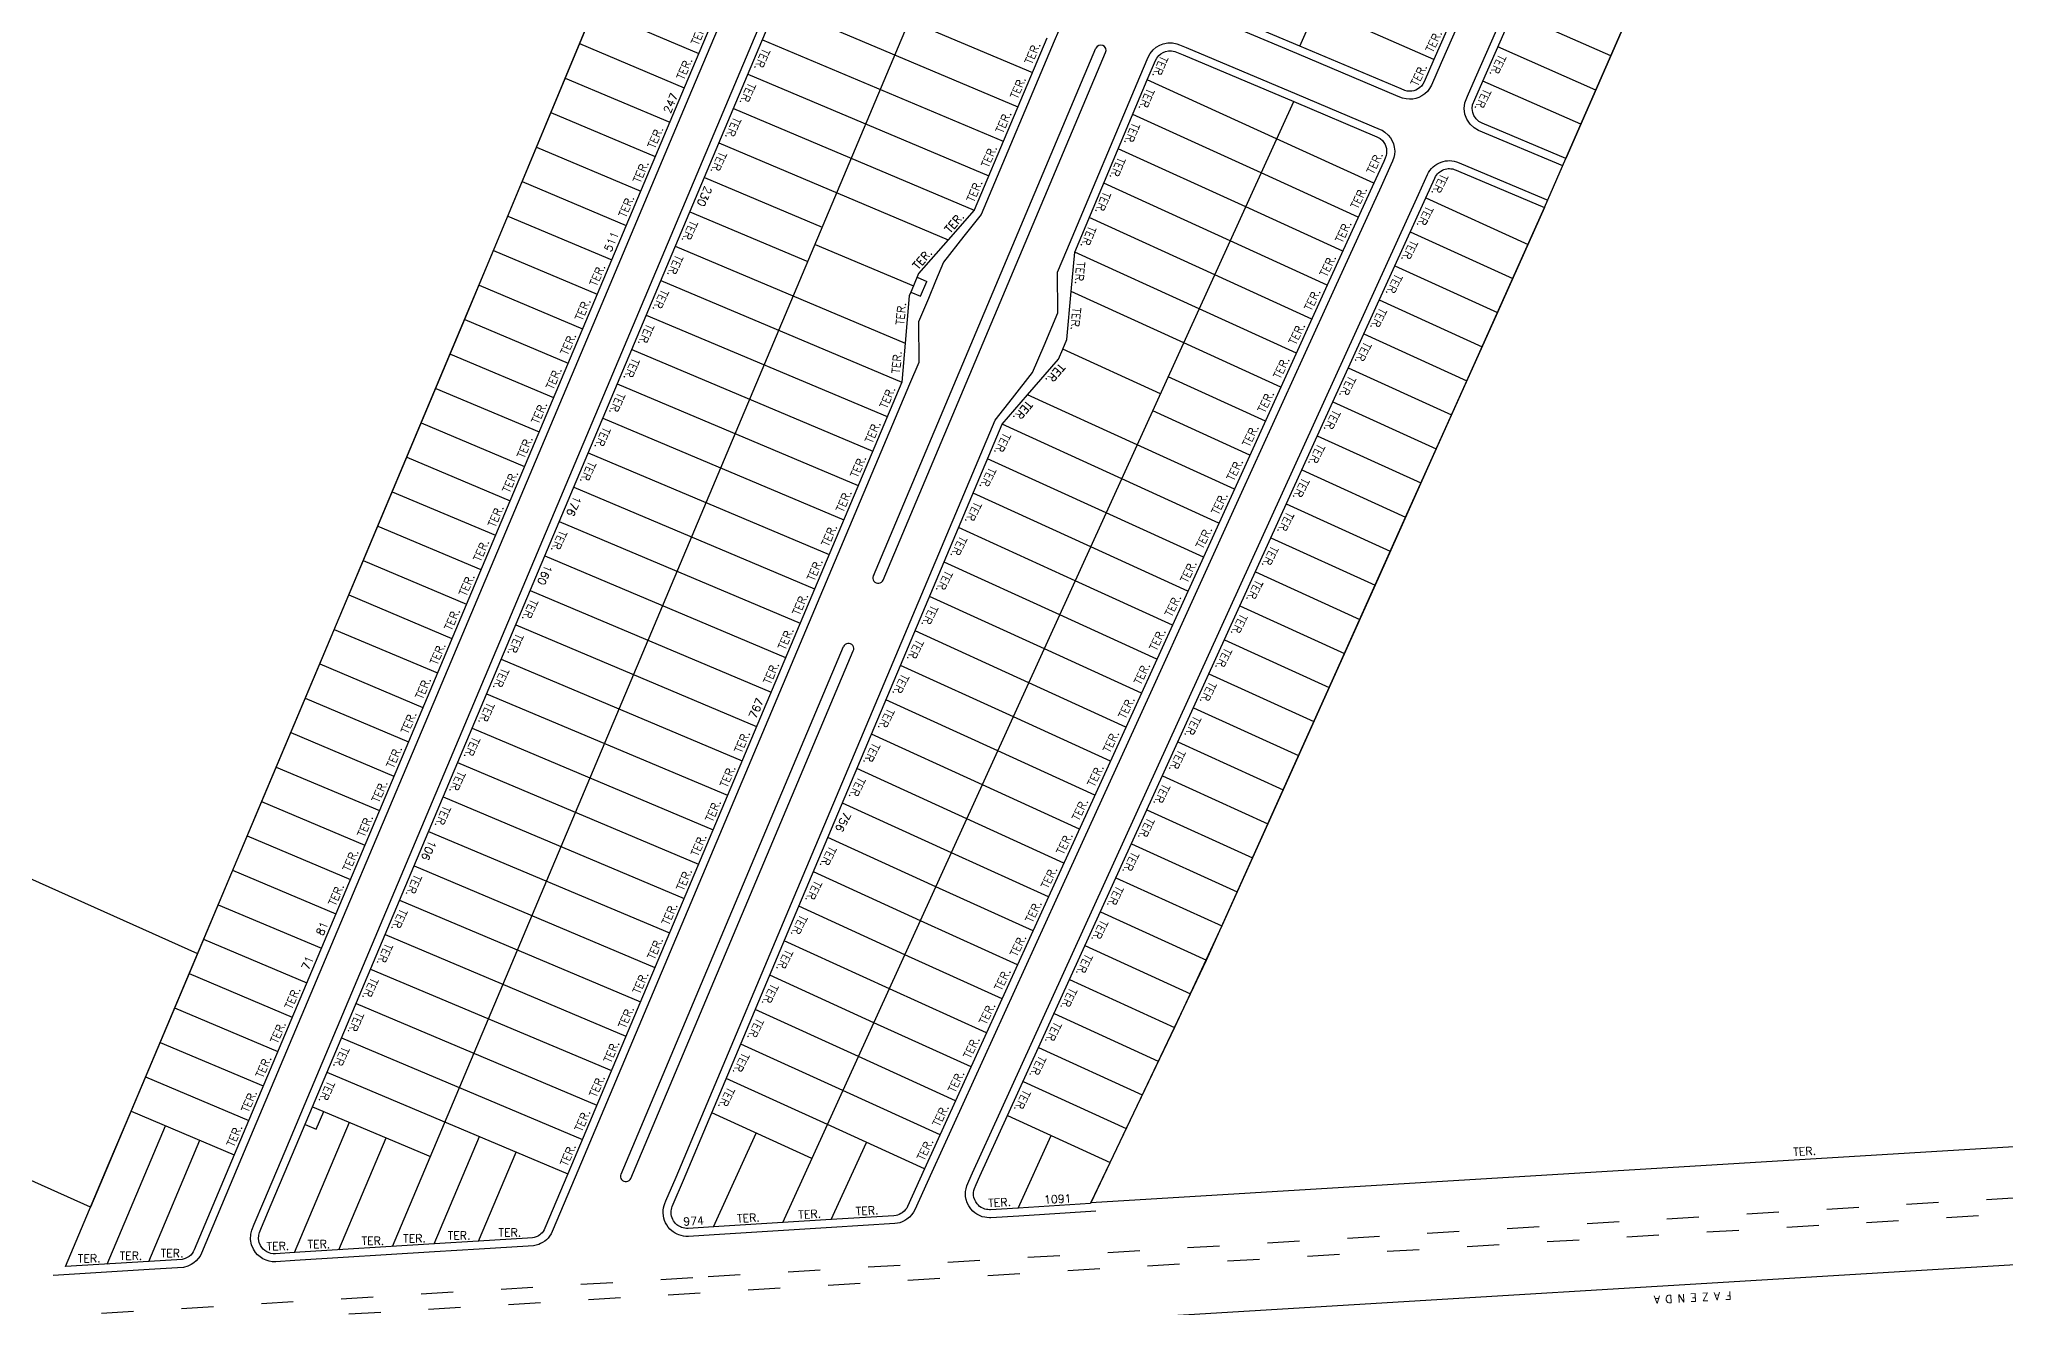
# Model space of a CAD drawing. Extents: x 714896 to 749292, y 8417558 to 8447149.
# Drawn here: x 742483.1 to 742851.7, y 8427155.6 to 8427393.3 of the extents above; entities that cross this region are included whole.
import ezdxf

# ---------------------------------------------------------------- set-up
doc = ezdxf.new("R2010")
doc.units = 0
doc.header["$MEASUREMENT"] = 0
doc.linetypes.add('ACAD_ISO03W100', pattern=[30, 12, -18])
for name, color, linetype in [('LOTE', 7, 'CONTINUOUS'), ('MEIO_FIO', 24, 'CONTINUOUS'), ('NUM-PORTA', 7, 'CONTINUOUS'), ('QUADRA', 6, 'CONTINUOUS'), ('TEXTO', 7, 'CONTINUOUS')]:
    doc.layers.add(name, color=color, linetype=linetype)
doc.styles.add('ROMANS', font='ROMANS.SHX', dxfattribs={"height": 1.5})

msp = doc.modelspace()

# ---------------------------------------------------------------- linework, layer by layer
at = {"layer": 'LOTE', "color": 7}
for p, q in [((742719.39, 8427391.95), (742795.99, 8427565.68)), ((742744.52, 8427389.47), (742699.69, 8427409.24)), ((742777.67, 8427390.16), (742759.32, 8427398.25)), ((742774.86, 8427383.74), (742756.5, 8427391.84)), ((742772.05, 8427377.33), (742753.67, 8427385.44))]:
    msp.add_line(p, q, dxfattribs=at)
at = {"layer": 'LOTE'}
for p, q in [((742549.33, 8427167.04), (742651.66, 8427409.66)), ((742624.1, 8427406.09), (742669.25, 8427387.05)), ((742587.06, 8427398.92), (742606.73, 8427390.63)), ((742621.38, 8427399.64), (742666.53, 8427380.6)), ((742584.37, 8427392.46), (742604.01, 8427384.18)), ((742618.66, 8427393.19), (742663.81, 8427374.15)), ((742639.45, 8427292.71), (742681.15, 8427391.58)), ((742641.29, 8427291.94), (742682.99, 8427390.8)), ((742615.94, 8427386.74), (742661.09, 8427367.7)), ((742581.68, 8427385.99), (742601.29, 8427377.73)), ((742715.04, 8427374.6), (742690.8, 8427385.65)), ((742579, 8427379.53), (742598.57, 8427371.28)), ((742613.22, 8427380.29), (742658.37, 8427361.25)), ((742622.5, 8427171.54), (742718.23, 8427381.59)), ((742712.14, 8427368.23), (742688.08, 8427379.19)), ((742576.31, 8427373.07), (742595.85, 8427364.83)), ((742610.5, 8427373.84), (742653.5, 8427355.7)), ((742709.24, 8427361.86), (742685.36, 8427372.74)), ((742733.24, 8427366.3), (742715.04, 8427374.6)), ((742730.34, 8427359.93), (742712.14, 8427368.23)), ((742573.62, 8427366.6), (742593.13, 8427358.38)), ((742607.78, 8427367.39), (742629.89, 8427358.06)), ((742706.33, 8427355.49), (742682.64, 8427366.29)), ((742605.06, 8427360.94), (742627.17, 8427351.61)), ((742727.44, 8427353.56), (742709.24, 8427361.86)), ((742742.98, 8427363.55), (742762.16, 8427354.81)), ((742570.93, 8427360.14), (742590.41, 8427351.93)), ((742703.43, 8427349.12), (742679.91, 8427359.84)), ((742740.08, 8427357.18), (742759.29, 8427348.43)), ((742568.24, 8427353.68), (742587.69, 8427345.48)), ((742602.34, 8427354.49), (742645.41, 8427336.33)), ((742628.53, 8427354.84), (742646.96, 8427347.07)), ((742700.53, 8427342.75), (742677.19, 8427353.38)), ((742724.53, 8427347.19), (742706.33, 8427355.49)), ((742737.17, 8427350.81), (742756.42, 8427342.04)), ((742565.55, 8427347.21), (742584.97, 8427339.03)), ((742599.62, 8427348.04), (742644.77, 8427329)), ((742646.47, 8427345.9), (742648.31, 8427345.12)), ((742647.64, 8427348.66), (742649.48, 8427347.88)), ((742648.31, 8427345.12), (742649.48, 8427347.88)), ((742697.63, 8427336.38), (742676.53, 8427345.99)), ((742721.63, 8427340.82), (742703.43, 8427349.12)), ((742718.73, 8427334.45), (742700.53, 8427342.75)), ((742734.27, 8427344.44), (742753.55, 8427335.66)), ((742562.87, 8427340.75), (742582.24, 8427332.58)), ((742596.9, 8427341.59), (742642.05, 8427322.55)), ((742594.18, 8427335.14), (742639.33, 8427316.1)), ((742693.27, 8427326.82), (742674.94, 8427335.18)), ((742715.82, 8427328.08), (742697.63, 8427336.38)), ((742731.37, 8427338.07), (742750.68, 8427329.27)), ((742560.18, 8427334.29), (742579.52, 8427326.13)), ((742728.46, 8427331.7), (742747.81, 8427322.89)), ((742557.45, 8427327.84), (742576.8, 8427319.68)), ((742591.46, 8427328.69), (742636.61, 8427309.65)), ((742712.92, 8427321.71), (742694.72, 8427330.01)), ((742688.92, 8427317.27), (742668.36, 8427326.64)), ((742710.02, 8427315.35), (742691.82, 8427323.64)), ((742725.56, 8427325.33), (742744.94, 8427316.5)), ((742554.73, 8427321.39), (742574.08, 8427313.23)), ((742588.74, 8427322.24), (742633.89, 8427303.2)), ((742686.01, 8427310.9), (742663.59, 8427321.12)), ((742707.12, 8427308.98), (742688.92, 8427317.27)), ((742722.66, 8427318.96), (742742.07, 8427310.12)), ((742552.01, 8427314.94), (742571.36, 8427306.78)), ((742586.02, 8427315.79), (742631.17, 8427296.75)), ((742683.11, 8427304.53), (742660.86, 8427314.67)), ((742719.75, 8427312.6), (742739.2, 8427303.73)), ((742583.3, 8427309.34), (742628.45, 8427290.3)), ((742704.21, 8427302.61), (742686.01, 8427310.9)), ((742549.29, 8427308.49), (742568.64, 8427300.33)), ((742680.21, 8427298.16), (742658.14, 8427308.22)), ((742716.85, 8427306.23), (742736.34, 8427297.34)), ((742546.57, 8427302.04), (742565.92, 8427293.88)), ((742580.58, 8427302.89), (742625.73, 8427283.85)), ((742677.3, 8427291.79), (742655.42, 8427301.76)), ((742701.31, 8427296.24), (742683.11, 8427304.53)), ((742698.41, 8427289.87), (742680.21, 8427298.16)), ((742713.95, 8427299.86), (742733.48, 8427290.96)), ((742543.85, 8427295.59), (742563.2, 8427287.43)), ((742577.86, 8427296.44), (742623.01, 8427277.4)), ((742674.4, 8427285.42), (742652.7, 8427295.31)), ((742695.5, 8427283.5), (742677.3, 8427291.79)), ((742711.05, 8427293.49), (742730.61, 8427284.57)), ((742541.13, 8427289.14), (742560.48, 8427280.98)), ((742575.14, 8427289.99), (742620.29, 8427270.95)), ((742671.5, 8427279.05), (742649.98, 8427288.86)), ((742708.14, 8427287.12), (742727.75, 8427278.18)), ((742572.42, 8427283.54), (742617.57, 8427264.5)), ((742692.6, 8427277.13), (742674.4, 8427285.42)), ((742538.41, 8427282.69), (742557.76, 8427274.53)), ((742592.16, 8427180.58), (742633.85, 8427279.45)), ((742668.6, 8427272.68), (742647.26, 8427282.41)), ((742705.24, 8427280.75), (742724.89, 8427271.79)), ((742535.69, 8427276.24), (742555.04, 8427268.08)), ((742569.7, 8427277.09), (742614.85, 8427258.05)), ((742594, 8427179.8), (742635.7, 8427278.68)), ((742665.69, 8427266.31), (742644.54, 8427275.95)), ((742689.7, 8427270.76), (742671.5, 8427279.05)), ((742686.79, 8427264.39), (742668.6, 8427272.68)), ((742702.34, 8427274.38), (742722.02, 8427265.41)), ((742532.97, 8427269.79), (742552.32, 8427261.63)), ((742566.98, 8427270.64), (742612.13, 8427251.6)), ((742662.79, 8427259.94), (742641.82, 8427269.5)), ((742683.89, 8427258.02), (742665.69, 8427266.31)), ((742699.43, 8427268.01), (742719.14, 8427259.03)), ((742530.25, 8427263.34), (742549.6, 8427255.18)), ((742564.26, 8427264.19), (742609.41, 8427245.15)), ((742659.89, 8427253.57), (742639.09, 8427263.05)), ((742696.53, 8427261.64), (742716.26, 8427252.64)), ((742561.54, 8427257.74), (742606.69, 8427238.7)), ((742680.99, 8427251.65), (742662.79, 8427259.94)), ((742527.53, 8427256.89), (742546.88, 8427248.73)), ((742656.98, 8427247.2), (742636.37, 8427256.6)), ((742678.09, 8427245.28), (742659.89, 8427253.57)), ((742693.63, 8427255.27), (742713.39, 8427246.26)), ((742524.81, 8427250.44), (742544.16, 8427242.28)), ((742558.82, 8427251.29), (742603.97, 8427232.25)), ((742654.08, 8427240.83), (742633.65, 8427250.14)), ((742675.18, 8427238.91), (742656.98, 8427247.2)), ((742690.72, 8427248.9), (742710.51, 8427239.88)), ((742522.09, 8427243.99), (742541.44, 8427235.83)), ((742556.1, 8427244.84), (742601.25, 8427225.8)), ((742651.18, 8427234.46), (742630.93, 8427243.69)), ((742687.82, 8427242.53), (742707.64, 8427233.5)), ((742672.28, 8427232.54), (742654.08, 8427240.83)), ((742519.37, 8427237.54), (742538.72, 8427229.38)), ((742553.38, 8427238.39), (742598.52, 8427219.35)), ((742648.27, 8427228.09), (742628.21, 8427237.24)), ((742684.92, 8427236.16), (742704.76, 8427227.12)), ((742550.66, 8427231.94), (742595.8, 8427212.9)), ((742669.38, 8427226.17), (742651.18, 8427234.46)), ((742516.65, 8427231.09), (742536, 8427222.93)), ((742645.37, 8427221.72), (742625.49, 8427230.79)), ((742666.47, 8427219.8), (742648.27, 8427228.09)), ((742682.02, 8427229.79), (742701.89, 8427220.73)), ((742513.93, 8427224.64), (742533.28, 8427216.48)), ((742547.94, 8427225.49), (742593.08, 8427206.45)), ((742642.47, 8427215.35), (742622.77, 8427224.33)), ((742663.57, 8427213.43), (742645.37, 8427221.72)), ((742679.11, 8427223.42), (742698.88, 8427214.41)), ((742511.21, 8427218.19), (742530.56, 8427210.03)), ((742545.22, 8427219.04), (742590.36, 8427200)), ((742639.57, 8427208.99), (742620.05, 8427217.88)), ((742676.21, 8427217.05), (742695.87, 8427208.09)), ((742660.67, 8427207.06), (742642.47, 8427215.35)), ((742508.49, 8427211.74), (742527.84, 8427203.58)), ((742542.5, 8427212.59), (742587.64, 8427193.55)), ((742636.66, 8427202.62), (742617.32, 8427211.43)), ((742673.31, 8427210.68), (742692.86, 8427201.77)), ((742539.78, 8427206.14), (742584.92, 8427187.1)), ((742657.76, 8427200.69), (742639.57, 8427208.99)), ((742505.77, 8427205.29), (742525.12, 8427197.13)), ((742633.76, 8427196.25), (742614.6, 8427204.98)), ((742654.86, 8427194.32), (742636.66, 8427202.62)), ((742670.4, 8427204.31), (742689.85, 8427195.45)), ((742503.05, 8427198.84), (742522.4, 8427190.68)), ((742537.05, 8427199.69), (742582.2, 8427180.65)), ((742630.86, 8427189.88), (742611.88, 8427198.52)), ((742651.96, 8427187.95), (742633.76, 8427196.25)), ((742667.5, 8427197.94), (742686.84, 8427189.13)), ((742500.33, 8427192.39), (742519.68, 8427184.23)), ((742534.33, 8427193.24), (742556.45, 8427183.92)), ((742535.05, 8427189.03), (742536.45, 8427192.35)), ((742627.95, 8427183.51), (742609.16, 8427192.07)), ((742664.6, 8427191.57), (742683.84, 8427182.8)), ((742495.85, 8427163.75), (742506.78, 8427189.67)), ((742530.94, 8427165.91), (742541.25, 8427190.33)), ((742532.94, 8427189.93), (742535.05, 8427189.03)), ((742539.3, 8427166.42), (742548.16, 8427187.41)), ((742557.13, 8427167.52), (742565.62, 8427187.65)), ((742609.5, 8427170.74), (742617.49, 8427188.28)), ((742666.6, 8427174.25), (742672.79, 8427187.84)), ((742503.65, 8427164.23), (742513.23, 8427186.95)), ((742565.48, 8427168.03), (742572.53, 8427184.73)), ((742631.54, 8427172.1), (742638.14, 8427186.56))]:
    msp.add_line(p, q, dxfattribs=at)
at = {"layer": 'LOTE', "color": 7}
msp.add_lwpolyline([(742455.16, 8427247.76), (742512.79, 8427221.93)], dxfattribs=at)
at = {"layer": 'LOTE'}
msp.add_lwpolyline([(742649.06, 8427181.58), (742630.86, 8427189.88)], dxfattribs=at)
at = {"layer": 'LOTE', "color": 7, "linetype": 'ACAD_ISO03W100', "ltscale": 0.5}
msp.add_lwpolyline([(742908.56, 8427158.78), (742909.37, 8427158.04), (742909.42, 8427156.86), (742908.6, 8427156), (742907.48, 8427155.98), (742861.55, 8427173.68), (742393.4, 8427145.42), (742073.72, 8427126.12), (741698.33, 8427103.46), (741607.11, 8427097.95), (741606.07, 8427098.29), (741605.53, 8427099.3), (741605.91, 8427100.45), (741606.93, 8427100.95), (741715.72, 8427107.52), (741955.2, 8427121.97), (742285.19, 8427141.89), (742608.52, 8427161.41), (742862.02, 8427176.71)], close=True, dxfattribs=at)
at = {"layer": 'LOTE'}
for centre, start, end in [((742682.07, 8427391.19), 337.1325, 157.1325), ((742640.37, 8427292.32), 156.6882, 337.1328), ((742634.78, 8427279.06), 336.833, 157.1328), ((742593.08, 8427180.19), 157.1325, 337.1325)]:
    msp.add_arc(centre, 1, start, end, dxfattribs=at)
at = {"layer": 'MEIO_FIO'}
for points in [[(742779.79, 8427465.73), (742745.9, 8427388.86), (742744.04, 8427384.66), (742743.7, 8427384.03), (742743.28, 8427383.49), (742742.82, 8427383.06), (742742.23, 8427382.65), (742741.69, 8427382.38), (742741.12, 8427382.18), (742740.56, 8427382.07), (742739.95, 8427382.03), (742739.28, 8427382.08), (742738.65, 8427382.22), (742737.79, 8427382.56), (742718.81, 8427390.57), (742698.53, 8427399.12)], [(742768.65, 8427369.55), (742752.87, 8427376.2), (742752.07, 8427376.65), (742751.29, 8427377.36), (742750.68, 8427378.27), (742750.32, 8427379.21), (742750.18, 8427380.27), (742750.3, 8427381.34), (742750.78, 8427382.58), (742752.3, 8427386.04), (742769.25, 8427424.47)], [(742618.99, 8427415.84), (742605.39, 8427383.59), (742589.07, 8427344.89), (742570.03, 8427299.74), (742553.7, 8427261.05), (742540.1, 8427228.8), (742521.06, 8427183.65), (742513.53, 8427165.79), (742513.26, 8427165.26), (742512.94, 8427164.8), (742512.56, 8427164.37), (742512.11, 8427163.98), (742511.61, 8427163.66), (742510.96, 8427163.36), (742510.15, 8427163.14), (742509.04, 8427163.05), (742503.74, 8427162.73), (742485.73, 8427161.62)], [(742674.94, 8427396.67), (742673.35, 8427392.91), (742659.66, 8427360.44), (742656.43, 8427356.34), (742652.63, 8427351.51), (742651.12, 8427347.92), (742649.77, 8427344.72), (742647.91, 8427340.3), (742647.95, 8427332.68), (742646.24, 8427328.63), (742583.59, 8427180.07), (742579.27, 8427169.84), (742579.05, 8427169.4), (742578.78, 8427168.97), (742578.48, 8427168.61), (742578.17, 8427168.3), (742577.86, 8427168.04), (742577.46, 8427167.77), (742577.1, 8427167.58), (742576.76, 8427167.43), (742576.29, 8427167.28), (742575.78, 8427167.16), (742574.73, 8427167.1), (742565.58, 8427166.53), (742557.22, 8427166.02), (742531.04, 8427164.41), (742527.45, 8427164.19), (742526.81, 8427164.2), (742526.22, 8427164.29), (742525.66, 8427164.46), (742525.05, 8427164.74), (742524.52, 8427165.09), (742524.05, 8427165.49), (742523.67, 8427165.92), (742523.26, 8427166.55), (742522.93, 8427167.34), (742522.73, 8427168.38), (742522.78, 8427169.38), (742522.96, 8427170.12), (742523.41, 8427171.21), (742525.22, 8427175.49), (742529.19, 8427184.9), (742532.95, 8427193.83), (742625.44, 8427413.12)], [(742681.14, 8427173.64), (742666.69, 8427172.76), (742661.48, 8427172.43), (742661.22, 8427172.43), (742660.72, 8427172.45), (742660.33, 8427172.52), (742659.87, 8427172.63), (742659.34, 8427172.84), (742658.87, 8427173.09), (742658.45, 8427173.38), (742658.09, 8427173.69), (742657.7, 8427174.12), (742657.34, 8427174.64), (742657.06, 8427175.2), (742656.85, 8427175.84), (742656.75, 8427176.41), (742656.72, 8427176.91), (742656.74, 8427177.33), (742656.82, 8427177.88), (742656.98, 8427178.43), (742657.34, 8427179.26), (742658.06, 8427180.84), (742663.23, 8427192.19), (742741.61, 8427364.17), (742743.32, 8427367.93), (742743.51, 8427368.29), (742743.75, 8427368.66), (742744.04, 8427369.02), (742744.37, 8427369.35), (742744.71, 8427369.63), (742745.04, 8427369.86), (742745.44, 8427370.08), (742745.85, 8427370.25), (742746.27, 8427370.38), (742746.71, 8427370.47), (742747.07, 8427370.51), (742747.49, 8427370.53), (742747.84, 8427370.5), (742748.33, 8427370.43), (742748.74, 8427370.32), (742749.22, 8427370.14), (742749.7, 8427369.94), (742765.84, 8427363.13)]]:
    msp.add_lwpolyline(points, dxfattribs=at)
msp.add_lwpolyline([(742609.59, 8427169.24), (742604.79, 8427168.95), (742604.34, 8427168.94), (742603.89, 8427168.99), (742603.41, 8427169.09), (742603, 8427169.22), (742602.67, 8427169.36), (742602.28, 8427169.56), (742601.92, 8427169.79), (742601.68, 8427169.98), (742601.33, 8427170.31), (742601.02, 8427170.66), (742600.72, 8427171.08), (742600.5, 8427171.48), (742600.31, 8427171.94), (742600.18, 8427172.38), (742600.1, 8427172.82), (742600.06, 8427173.35), (742600.07, 8427173.83), (742600.14, 8427174.3), (742600.25, 8427174.74), (742600.37, 8427175.08), (742600.58, 8427175.58), (742602.47, 8427180.07), (742607.78, 8427192.65), (742624.11, 8427231.37), (742643.15, 8427276.54), (742662.3, 8427321.92), (742665.53, 8427326), (742669.3, 8427330.81), (742671.44, 8427335.89), (742674.03, 8427342.02), (742673.99, 8427349.64), (742675.72, 8427353.75), (742689.42, 8427386.23), (742690.97, 8427389.9), (742691.33, 8427390.57), (742691.9, 8427391.27), (742692.47, 8427391.76), (742693.13, 8427392.15), (742693.8, 8427392.41), (742694.63, 8427392.57), (742695.5, 8427392.58), (742696.34, 8427392.41), (742696.8, 8427392.25), (742698.08, 8427391.71), (742718.81, 8427382.97), (742734.43, 8427376.38), (742734.79, 8427376.21), (742735.31, 8427375.89), (742735.95, 8427375.32), (742736.38, 8427374.78), (742736.7, 8427374.22), (742736.93, 8427373.67), (742737.09, 8427373.03), (742737.16, 8427372.31), (742737.12, 8427371.69), (742737.01, 8427371.11), (742736.78, 8427370.44), (742736.46, 8427369.75), (742734.61, 8427365.68), (742725.9, 8427346.57), (742708.48, 8427308.35), (742691.06, 8427270.14), (742673.64, 8427231.92), (742656.23, 8427193.7), (742650.42, 8427180.96), (742647.21, 8427173.91), (742646.98, 8427173.49), (742646.68, 8427173.05), (742646.25, 8427172.57), (742645.74, 8427172.15), (742645.34, 8427171.89), (742644.88, 8427171.67), (742644.4, 8427171.49), (742643.98, 8427171.39), (742643.46, 8427171.33), (742631.64, 8427170.6), (742622.59, 8427170.04)], close=True, dxfattribs=at)
at = {"layer": 'QUADRA', "color": 6}
for points in [[(742411.94, 8427891.12), (742696.14, 8427678.56), (742709.57, 8427668.96), (742704, 8427658.09), (742696.83, 8427644.86), (742690.12, 8427632.52), (742670, 8427595.48), (742639.83, 8427539.94), (742629.81, 8427521.4), (742626.51, 8427514.87), (742623.9, 8427508.62), (742621.84, 8427501.97), (742609.63, 8427461.45), (742603.51, 8427440.82), (742600.5, 8427431.23), (742592.44, 8427411.85), (742579, 8427379.53), (742562.82, 8427340.77), (742543.83, 8427295.6), (742524.81, 8427250.44), (742511.21, 8427218.19), (742492.74, 8427174.4), (742435.05, 8427200.27)], [(742863.51, 8427186.32), (742680.24, 8427175.26), (742683.84, 8427182.8), (742695.87, 8427208.09), (742701.89, 8427220.73), (742713.39, 8427246.26), (742724.89, 8427271.79), (742739.2, 8427303.73), (742750.68, 8427329.27), (742765.24, 8427361.76), (742769.25, 8427370.92), (742780.47, 8427396.57), (742803.15, 8427447.77), (742825.78, 8427499), (742842.62, 8427537.47), (742872.99, 8427604.22)]]:
    msp.add_lwpolyline(points, dxfattribs=at)
at = {"layer": 'QUADRA'}
for points in [[(742859.06, 8427573.49), (742842.62, 8427537.47), (742842.62, 8427537.47), (742820.16, 8427486.17), (742797.47, 8427434.98), (742780.47, 8427396.57), (742769.25, 8427370.92)], [(742778.41, 8427466.33), (742744.52, 8427389.47), (742744.52, 8427389.47), (742742.7, 8427385.32), (742742.44, 8427384.86), (742742.16, 8427384.51), (742741.87, 8427384.22), (742741.46, 8427383.94), (742741.11, 8427383.76), (742740.73, 8427383.63), (742740.36, 8427383.56), (742739.95, 8427383.53), (742739.5, 8427383.57), (742739.09, 8427383.66), (742738.36, 8427383.95), (742719.39, 8427391.95), (742699.16, 8427400.48)], [(742617.61, 8427416.42), (742604.01, 8427384.18), (742587.69, 8427345.48), (742568.64, 8427300.33), (742552.32, 8427261.63), (742538.72, 8427229.38), (742519.68, 8427184.23), (742512.17, 8427166.42), (742511.97, 8427166.03), (742511.76, 8427165.73), (742511.51, 8427165.44), (742511.21, 8427165.19), (742510.88, 8427164.97), (742510.45, 8427164.77), (742509.9, 8427164.63), (742508.94, 8427164.55), (742503.65, 8427164.23), (742488.05, 8427163.27), (742496.07, 8427182.28), (742500.33, 8427192.39), (742535.69, 8427276.24), (742568.24, 8427353.68), (742597.82, 8427424.77)], [(742769.25, 8427370.92), (742753.53, 8427377.55), (742752.95, 8427377.87), (742752.43, 8427378.35), (742752.02, 8427378.96), (742751.79, 8427379.57), (742751.7, 8427380.29), (742751.77, 8427380.99), (742752.16, 8427382.01), (742753.67, 8427385.44), (742770.62, 8427423.87)], [(742671.97, 8427393.5), (742658.37, 8427361.25), (742653.5, 8427355.7), (742647.93, 8427349.36), (742646.96, 8427347.07), (742646.47, 8427345.9), (742646.18, 8427345.22), (742645.41, 8427336.33), (742644.77, 8427329), (742582.2, 8427180.65), (742577.91, 8427170.46), (742577.75, 8427170.14), (742577.56, 8427169.86), (742577.37, 8427169.62), (742577.16, 8427169.41), (742576.96, 8427169.24), (742576.68, 8427169.06), (742576.44, 8427168.93), (742576.23, 8427168.83), (742575.89, 8427168.72), (742575.57, 8427168.65), (742574.64, 8427168.59), (742565.48, 8427168.03), (742557.13, 8427167.52), (742530.94, 8427165.91), (742530.94, 8427165.91), (742527.42, 8427165.69), (742526.95, 8427165.7), (742526.55, 8427165.76), (742526.19, 8427165.87), (742525.78, 8427166.06), (742525.42, 8427166.29), (742525.11, 8427166.56), (742524.87, 8427166.84), (742524.59, 8427167.26), (742524.37, 8427167.78), (742524.24, 8427168.49), (742524.27, 8427169.16), (742524.39, 8427169.65), (742524.8, 8427170.63), (742526.6, 8427174.91), (742530.57, 8427184.32), (742534.33, 8427193.24), (742626.82, 8427412.54)]]:
    msp.add_lwpolyline(points, dxfattribs=at)
for points in [[(742609.5, 8427170.74), (742604.74, 8427170.45), (742604.41, 8427170.44), (742604.12, 8427170.47), (742603.79, 8427170.54), (742603.52, 8427170.63), (742603.3, 8427170.72), (742603.04, 8427170.85), (742602.79, 8427171.01), (742602.65, 8427171.13), (742602.4, 8427171.35), (742602.2, 8427171.58), (742602, 8427171.88), (742601.86, 8427172.13), (742601.73, 8427172.44), (742601.64, 8427172.74), (742601.59, 8427173.02), (742601.56, 8427173.38), (742601.57, 8427173.7), (742601.61, 8427174.01), (742601.69, 8427174.31), (742601.77, 8427174.55), (742601.96, 8427175), (742603.85, 8427179.49), (742609.16, 8427192.07), (742625.49, 8427230.79), (742644.54, 8427275.95), (742663.59, 8427321.12), (742668.36, 8427326.64), (742674.16, 8427333.34), (742674.94, 8427335.18), (742675.72, 8427337.02), (742676.53, 8427345.99), (742677.19, 8427353.38), (742690.8, 8427385.65), (742692.32, 8427389.26), (742692.58, 8427389.74), (742692.97, 8427390.22), (742693.34, 8427390.53), (742693.79, 8427390.79), (742694.22, 8427390.96), (742694.78, 8427391.07), (742695.36, 8427391.08), (742695.95, 8427390.96), (742696.25, 8427390.85), (742697.5, 8427390.33), (742718.23, 8427381.59), (742733.82, 8427375.01), (742734.07, 8427374.89), (742734.41, 8427374.68), (742734.85, 8427374.28), (742735.13, 8427373.93), (742735.35, 8427373.56), (742735.5, 8427373.2), (742735.61, 8427372.77), (742735.65, 8427372.28), (742735.63, 8427371.87), (742735.56, 8427371.5), (742735.38, 8427371), (742735.1, 8427370.37), (742733.24, 8427366.3), (742724.53, 8427347.19), (742707.12, 8427308.98), (742689.7, 8427270.76), (742672.28, 8427232.54), (742654.86, 8427194.32), (742649.06, 8427181.58), (742645.86, 8427174.57), (742645.7, 8427174.26), (742645.5, 8427173.98), (742645.21, 8427173.65), (742644.86, 8427173.36), (742644.61, 8427173.2), (742644.3, 8427173.05), (742643.97, 8427172.93), (742643.71, 8427172.87), (742643.31, 8427172.82), (742631.54, 8427172.1), (742622.5, 8427171.54), (742609.5, 8427170.74)], [(742680.16, 8427175.09), (742666.6, 8427174.25), (742661.4, 8427173.93), (742661.23, 8427173.93), (742660.88, 8427173.95), (742660.63, 8427173.99), (742660.33, 8427174.06), (742659.96, 8427174.2), (742659.65, 8427174.37), (742659.37, 8427174.56), (742659.14, 8427174.77), (742658.88, 8427175.05), (742658.63, 8427175.41), (742658.45, 8427175.77), (742658.31, 8427176.21), (742658.24, 8427176.59), (742658.22, 8427176.92), (742658.23, 8427177.19), (742658.29, 8427177.56), (742658.39, 8427177.93), (742658.71, 8427178.64), (742659.42, 8427180.22), (742664.6, 8427191.57), (742742.98, 8427363.55), (742744.67, 8427367.27), (742744.81, 8427367.54), (742744.97, 8427367.78), (742745.16, 8427368.02), (742745.38, 8427368.24), (742745.61, 8427368.43), (742745.83, 8427368.58), (742746.09, 8427368.73), (742746.37, 8427368.84), (742746.64, 8427368.93), (742746.94, 8427368.99), (742747.18, 8427369.02), (742747.46, 8427369.02), (742747.69, 8427369.01), (742748.03, 8427368.96), (742748.29, 8427368.89), (742748.66, 8427368.75), (742749.12, 8427368.56), (742765.24, 8427361.76), (742756.42, 8427342.04), (742744.94, 8427316.5), (742733.48, 8427290.96), (742716.26, 8427252.64), (742704.76, 8427227.12), (742695.87, 8427208.09), (742686.84, 8427189.13), (742680.16, 8427175.09)]]:
    msp.add_lwpolyline(points, close=True, dxfattribs=at)
at = {"layer": 'QUADRA', "color": 6, "linetype": 'CONTINUOUS'}
msp.add_lwpolyline([(742670.73, 8427152.64), (742864.83, 8427164.36), (742891.39, 8427154.14), (742737.31, 8426801.99), (742549.7, 8426576.52), (742547.04, 8426573.31), (742544.07, 8426559.15), (742400.4, 8426588.86), (742401.55, 8426594.37), (742427.48, 8426646.26), (742464.15, 8426719.62), (742470.33, 8426731.99), (742516.34, 8426824.06), (742557.01, 8426905.46), (742561.48, 8426914.41), (742624.34, 8427050.37), (742670.73, 8427152.64)], close=True, dxfattribs=at)

# ---------------------------------------------------------------- texts
at = {"layer": 'NUM-PORTA', "style": 'ROMANS'}
for s, rotation, p in [('247', 67.1156, (742601.41, 8427379.23, -272.47)), ('230', 246.026, (742607.91, 8427365.9)), ('511', 66.7724, (742590.3, 8427353.28)), ('176', 246.026, (742583.43, 8427307.85)), ('160', 246.026, (742577.99, 8427294.95)), ('767', 66.7724, (742617.45, 8427265.81)), ('756', 243.6352, (742633.97, 8427248.67)), ('106', 246.026, (742556.22, 8427243.35)), ('81', 66.7724, (742536.31, 8427225.15)), ('71', 66.7724, (742533.59, 8427218.7)), ('1091', 2.9142, (742671.48, 8427175.08)), ('974', 2.9142, (742603.88, 8427170.98))]:
    msp.add_text(s, height=1.5, rotation=rotation, dxfattribs=at).set_placement(p)
at = {"layer": 'TEXTO', "style": 'ROMANS'}
for s, height, rotation, p in [('TER.', 1.5, 66.7724, (742606.62, 8427391.98)), ('TER.', 1.5, 64.6279, (742744.26, 8427390.65)), ('TER.', 1.5, 246.026, (742618.79, 8427391.7)), ('TER.', 1.5, 66.7724, (742669.15, 8427388.41)), ('TER.', 1.5, 244.6279, (742756.72, 8427390.55)), ('TER.', 1.5, 244.6279, (742756.72, 8427390.55)), ('TER.', 1.5, 66.7724, (742603.9, 8427385.53)), ('TER.', 1.5, 247.2662, (742693.34, 8427390.31)), ('TER.', 1.5, 64.6279, (742741.47, 8427384.33)), ('TER.', 1.5, 246.026, (742616.07, 8427385.25)), ('TER.', 1.5, 66.7724, (742666.43, 8427381.96)), ('TER.', 1.5, 247.2662, (742690.77, 8427384.21)), ('TER.', 1.5, 244.6279, (742753.91, 8427384.14)), ('TER.', 1.5, 66.7724, (742663.71, 8427375.51)), ('TER.', 1.5, 66.7724, (742598.46, 8427372.63)), ('TER.', 1.5, 246.026, (742613.35, 8427378.8)), ('TER.', 1.5, 247.2662, (742688.05, 8427377.76)), ('TER.', 1.5, 246.026, (742610.63, 8427372.35)), ('TER.', 1.5, 66.7724, (742660.99, 8427369.06)), ('TER.', 1.5, 64.4822, (742733.18, 8427367.86)), ('TER.', 1.5, 66.7724, (742595.74, 8427366.18)), ('TER.', 1.5, 247.2662, (742685.33, 8427371.3)), ('TER.', 1.5, 66.7724, (742658.27, 8427362.61)), ('TER.', 1.5, 247.2662, (742682.61, 8427364.85)), ('TER.', 1.5, 64.4822, (742730.21, 8427361.34)), ('TER.', 1.5, 243.6352, (742745.88, 8427368.23)), ('TER.', 1.5, 66.7724, (742593.02, 8427359.73)), ('TER.', 1.5, 243.6352, (742743.11, 8427362.17)), ('TER.', 1.5, 246.026, (742605.19, 8427359.45)), ('TER.', 1.5, 49.1564, (742653.81, 8427356.8)), ('TER.', 1.5, 247.2662, (742679.88, 8427358.4)), ('TER.', 1.5, 64.4822, (742727.3, 8427354.97)), ('TER.', 1.5, 49.1564, (742647.82, 8427349.97)), ('TER.', 1.5, 243.6352, (742740.21, 8427355.8)), ('TER.', 1.5, 66.7724, (742587.58, 8427346.83)), ('TER.', 1.5, 246.026, (742602.47, 8427353)), ('TER.', 1.5, 264.7948, (742677.61, 8427351.62)), ('TER.', 1.5, 64.4822, (742724.4, 8427348.6)), ('TER.', 1.5, 246.026, (742599.75, 8427346.55)), ('TER.', 1.5, 64.4822, (742721.5, 8427342.23)), ('TER.', 1.5, 243.6352, (742737.31, 8427349.43)), ('TER.', 1.5, 66.7724, (742584.86, 8427340.38)), ('TER.', 1.5, 84.6181, (742645.17, 8427339.66)), ('TER.', 1.5, 264.7948, (742676.84, 8427343.05)), ('TER.', 1.5, 243.6352, (742734.4, 8427343.06)), ('TER.', 1.5, 246.026, (742597.03, 8427340.1)), ('TER.', 1.5, 64.4822, (742718.6, 8427335.86)), ('TER.', 1.5, 66.7724, (742582.14, 8427333.93)), ('TER.', 1.5, 243.6352, (742731.5, 8427336.69)), ('TER.', 1.5, 66.7724, (742579.42, 8427327.48)), ('TER.', 1.5, 66.7724, (742579.42, 8427327.48)), ('TER.', 1.5, 246.026, (742594.31, 8427333.65)), ('TER.', 1.5, 84.6181, (742644.38, 8427330.57)), ('TER.', 1.5, 229.9381, (742674.33, 8427332.67)), ('TER.', 1.5, 64.4822, (742715.69, 8427329.49)), ('TER.', 1.5, 66.7724, (742641.95, 8427323.91)), ('TER.', 1.5, 243.6352, (742728.6, 8427330.32)), ('TER.', 1.5, 66.7724, (742576.7, 8427321.03)), ('TER.', 1.5, 246.026, (742591.59, 8427327.2)), ('TER.', 1.5, 229.9381, (742668.26, 8427325.67)), ('TER.', 1.5, 64.4822, (742712.79, 8427323.12)), ('TER.', 1.5, 246.026, (742588.87, 8427320.75)), ('TER.', 1.5, 66.7724, (742639.21, 8427317.41)), ('TER.', 1.5, 64.4822, (742709.89, 8427316.75)), ('TER.', 1.5, 243.6352, (742725.7, 8427323.95)), ('TER.', 1.5, 66.7724, (742573.98, 8427314.58)), ('TER.', 1.5, 243.6352, (742663.9, 8427319.65)), ('TER.', 1.5, 243.6352, (742722.79, 8427317.58)), ('TER.', 1.5, 246.026, (742586.15, 8427314.3)), ('TER.', 1.5, 66.7724, (742636.49, 8427310.96)), ('TER.', 1.5, 243.6352, (742661.18, 8427313.2)), ('TER.', 1.5, 64.4822, (742706.98, 8427310.38)), ('TER.', 1.5, 66.7724, (742571.26, 8427308.13)), ('TER.', 1.5, 243.6352, (742719.89, 8427311.21)), ('TER.', 1.5, 66.7724, (742568.54, 8427301.68)), ('TER.', 1.5, 66.7724, (742633.77, 8427304.51)), ('TER.', 1.5, 243.6352, (742658.46, 8427306.75)), ('TER.', 1.5, 64.4822, (742704.08, 8427304.02)), ('TER.', 1.5, 66.7724, (742631.05, 8427298.06)), ('TER.', 1.5, 243.6352, (742716.99, 8427304.84)), ('TER.', 1.5, 66.7724, (742565.82, 8427295.23)), ('TER.', 1.5, 246.026, (742580.71, 8427301.4)), ('TER.', 1.5, 243.6352, (742655.74, 8427300.29)), ('TER.', 1.5, 64.4822, (742701.18, 8427297.65)), ('TER.', 1.5, 243.6352, (742714.08, 8427298.47)), ('TER.', 1.5, 66.7724, (742628.33, 8427291.61)), ('TER.', 1.5, 64.4822, (742698.27, 8427291.28)), ('TER.', 1.5, 66.7724, (742563.1, 8427288.78)), ('TER.', 1.5, 243.6352, (742653.02, 8427293.84)), ('TER.', 1.5, 243.6352, (742711.18, 8427292.1)), ('TER.', 1.5, 246.026, (742575.27, 8427288.5)), ('TER.', 1.5, 66.7724, (742625.61, 8427285.16)), ('TER.', 1.5, 243.6352, (742650.3, 8427287.39)), ('TER.', 1.5, 64.4822, (742695.37, 8427284.91)), ('TER.', 1.5, 66.7724, (742560.38, 8427282.33)), ('TER.', 1.5, 243.6352, (742708.28, 8427285.73)), ('TER.', 1.5, 66.7724, (742557.66, 8427275.88)), ('TER.', 1.5, 246.026, (742572.55, 8427282.05)), ('TER.', 1.5, 66.7724, (742622.89, 8427278.71)), ('TER.', 1.5, 243.6352, (742647.57, 8427280.94)), ('TER.', 1.5, 64.4822, (742692.47, 8427278.54)), ('TER.', 1.5, 66.7724, (742620.17, 8427272.26)), ('TER.', 1.5, 64.4822, (742689.57, 8427272.17)), ('TER.', 1.5, 243.6352, (742705.37, 8427279.36)), ('TER.', 1.5, 66.7724, (742554.94, 8427269.43)), ('TER.', 1.5, 246.026, (742569.83, 8427275.6)), ('TER.', 1.5, 243.6352, (742644.85, 8427274.48)), ('TER.', 1.5, 243.6352, (742702.47, 8427272.99)), ('TER.', 1.5, 246.026, (742567.11, 8427269.15)), ('TER.', 1.5, 64.4822, (742686.66, 8427265.8)), ('TER.', 1.5, 66.7724, (742552.22, 8427262.98)), ('TER.', 1.5, 243.6352, (742642.13, 8427268.03)), ('TER.', 1.5, 243.6352, (742699.57, 8427266.62)), ('TER.', 1.5, 246.026, (742564.39, 8427262.7)), ('TER.', 1.5, 66.7724, (742614.73, 8427259.37)), ('TER.', 1.5, 243.6352, (742639.41, 8427261.58)), ('TER.', 1.5, 64.4822, (742683.76, 8427259.43)), ('TER.', 1.5, 66.7724, (742549.5, 8427256.53)), ('TER.', 1.5, 243.6352, (742696.67, 8427260.25)), ('TER.', 1.5, 66.7724, (742546.78, 8427250.08)), ('TER.', 1.5, 246.026, (742561.66, 8427256.25)), ('TER.', 1.5, 66.7724, (742612.01, 8427252.92)), ('TER.', 1.5, 243.6352, (742636.69, 8427255.13)), ('TER.', 1.5, 64.4822, (742680.86, 8427253.06)), ('TER.', 1.5, 66.7724, (742609.29, 8427246.47)), ('TER.', 1.5, 64.4822, (742677.95, 8427246.69)), ('TER.', 1.5, 243.6352, (742693.76, 8427253.88)), ('TER.', 1.5, 66.7724, (742544.06, 8427243.63)), ('TER.', 1.5, 246.026, (742558.94, 8427249.8)), ('TER.', 1.5, 243.6352, (742690.86, 8427247.51)), ('TER.', 1.5, 66.7724, (742606.57, 8427240.02)), ('TER.', 1.5, 64.4822, (742675.05, 8427240.32)), ('TER.', 1.5, 66.7724, (742541.34, 8427237.18)), ('TER.', 1.5, 243.6352, (742631.25, 8427242.22)), ('TER.', 1.5, 243.6352, (742687.96, 8427241.14)), ('TER.', 1.5, 246.026, (742553.5, 8427236.9)), ('TER.', 1.5, 66.7724, (742603.85, 8427233.57)), ('TER.', 1.5, 243.6352, (742628.53, 8427235.77)), ('TER.', 1.5, 64.4822, (742672.15, 8427233.95)), ('TER.', 1.5, 66.7724, (742538.62, 8427230.73)), ('TER.', 1.5, 243.6352, (742685.05, 8427234.77)), ('TER.', 1.5, 246.026, (742550.78, 8427230.45)), ('TER.', 1.5, 66.7724, (742601.13, 8427227.12)), ('TER.', 1.5, 243.6352, (742625.8, 8427229.32)), ('TER.', 1.5, 64.4822, (742669.24, 8427227.58)), ('TER.', 1.5, 243.6352, (742682.15, 8427228.4)), ('TER.', 1.5, 66.7724, (742598.41, 8427220.67)), ('TER.', 1.5, 64.4822, (742666.34, 8427221.21)), ('TER.', 1.5, 246.026, (742548.06, 8427224)), ('TER.', 1.5, 243.6352, (742623.08, 8427222.86)), ('TER.', 1.5, 243.6352, (742679.25, 8427222.03)), ('TER.', 1.5, 246.026, (742545.34, 8427217.55)), ('TER.', 1.5, 66.7724, (742595.68, 8427214.22)), ('TER.', 1.5, 64.4822, (742663.44, 8427214.84)), ('TER.', 1.5, 66.7724, (742530.46, 8427211.38)), ('TER.', 1.5, 243.6352, (742620.36, 8427216.41)), ('TER.', 1.5, 243.6352, (742676.34, 8427215.66)), ('TER.', 1.5, 246.026, (742542.62, 8427211.1)), ('TER.', 1.5, 66.7724, (742592.96, 8427207.77)), ('TER.', 1.5, 243.6352, (742617.64, 8427209.96)), ('TER.', 1.5, 64.4822, (742660.54, 8427208.47)), ('TER.', 1.5, 66.7724, (742527.74, 8427204.93)), ('TER.', 1.5, 64.4822, (742657.63, 8427202.1)), ('TER.', 1.5, 243.6352, (742673.44, 8427209.29)), ('TER.', 1.5, 66.7724, (742525.02, 8427198.48)), ('TER.', 1.5, 246.026, (742539.9, 8427204.65)), ('TER.', 1.5, 66.7724, (742590.24, 8427201.32)), ('TER.', 1.5, 243.6352, (742614.92, 8427203.51)), ('TER.', 1.5, 243.6352, (742670.54, 8427202.92)), ('TER.', 1.5, 66.7724, (742587.52, 8427194.87)), ('TER.', 1.5, 64.4822, (742654.73, 8427195.73)), ('TER.', 1.5, 66.7724, (742522.3, 8427192.03)), ('TER.', 1.5, 246.026, (742537.18, 8427198.2)), ('TER.', 1.5, 243.6352, (742612.2, 8427197.05)), ('TER.', 1.5, 243.6352, (742667.64, 8427196.55)), ('TER.', 1.5, 66.7724, (742584.8, 8427188.42)), ('TER.', 1.5, 64.4822, (742651.83, 8427189.36)), ('TER.', 1.5, 66.7724, (742519.58, 8427185.58)), ('TER.', 1.5, 66.7724, (742582.08, 8427181.97)), ('TER.', 1.5, 64.4822, (742648.92, 8427182.99)), ('TER.', 1.5, 2.9142, (742613.96, 8427171.53)), ('TER.', 1.5, 2.9142, (742625.44, 8427172.24)), ('TER.', 1.5, 2.9142, (742636.2, 8427172.9)), ('TER.', 1.5, 2.9142, (742661.03, 8427174.44)), ('TER.', 1.5, 0.3698, (742543.55, 8427167.33)), ('TER.', 1.5, 0.3698, (742551.34, 8427167.81)), ('TER.', 1.5, 0.3698, (742559.7, 8427168.33)), ('TER.', 1.5, 0.3698, (742569.21, 8427168.91)), ('TER.', 1.5, 0.3698, (742490.37, 8427164.06)), ('TER.', 1.5, 0.3698, (742498.21, 8427164.54)), ('TER.', 1.5, 0.3698, (742505.91, 8427165.02)), ('TER.', 1.5, 1.0229, (742525.76, 8427166.32)), ('TER.', 1.5, 0.3698, (742533.43, 8427166.71)), ('F A Z E N D A', 1.4618, 183.3202, (742800.21, 8427158.61))]:
    msp.add_text(s, height=height, rotation=rotation, dxfattribs=at).set_placement(p)
at = {"layer": 'TEXTO', "color": 7, "style": 'ROMANS'}
msp.add_text('TER.', height=1.5, rotation=3.3629, dxfattribs=at).set_placement((742811.91, 8427184.01))

doc.saveas('drawing.dxf')
